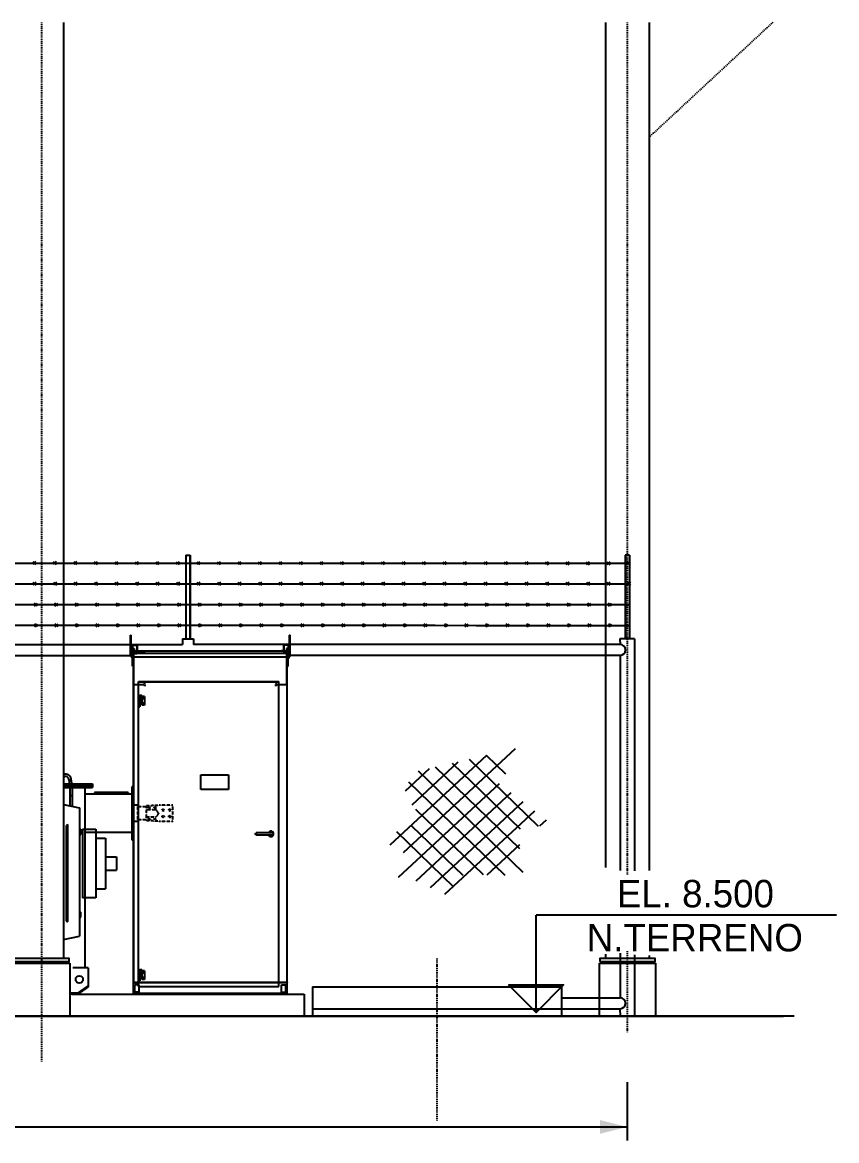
# Model space of a CAD drawing. Extents: x -326402 to 5111156, y -86404 to 1223589.
# Drawn here: x -38128 to -32568, y -38895 to -31260 of the extents above; entities that cross this region are included whole.
import ezdxf
from ezdxf.enums import TextEntityAlignment as Align

# ---------------------------------------------------------------- set-up
doc = ezdxf.new("R2010")
doc.units = 0
doc.header["$LTSCALE"] = 0.5
doc.header["$MEASUREMENT"] = 0
for name, pattern in [('CENTER', [2, 1.25, -0.25, 0.25, -0.25]), ('DASHDOT', [25.4, 12.7, -6.35, 0, -6.35]), ('DASHED', [0.75, 0.5, -0.25]), ('HIDDEN', [9.525, 6.35, -3.175])]:
    doc.linetypes.add(name, pattern=pattern)
for name, color, linetype in [('1', 7, 'Continuous'), ('21', 7, 'Continuous'), ('22', 7, 'Continuous'), ('23', 7, 'Continuous'), ('24', 7, 'Continuous'), ('27', 7, 'Continuous'), ('33', 7, 'Continuous'), ('43', 7, 'Continuous'), ('44', 7, 'Continuous'), ('47', 7, 'Continuous'), ('5', 7, 'Continuous'), ('51', 7, 'Continuous'), ('52', 1, 'Continuous'), ('55', 7, 'Continuous'), ('7', 7, 'Continuous'), ('8', 7, 'Continuous')]:
    doc.layers.add(name, color=color, linetype=linetype)

# ---------------------------------------------------------------- blocks, each defined once
blk = doc.blocks.new('017')
at = {"layer": '55', "color": 7, "linetype": 'Continuous'}
for p, q in [((0, 2.5), (0, 8.8375)), ((27.3625, 8.8375), (0, 8.8375)), ((0, 0), (-2.5, 2.5)), ((-2.5, 2.5), (0, 2.5))]:
    blk.add_line(p, q, dxfattribs=at)
for points in [[(0, 0), (0, 2.5), (2.5, 2.5), (0, 0)], [(0, 2.5), (2.5, 2.5), (0, 0), (0, 2.5)]]:
    blk.add_lwpolyline(points, close=True, dxfattribs=at)
for tag in ['TAG00', 'TAG10']:
    blk.add_attdef(tag, text='', height=2.5, dxfattribs=at).set_placement((0, 0), align=Align.MIDDLE)

msp = doc.modelspace()

# ---------------------------------------------------------------- linework, layer by layer
at = {"color": 6, "linetype": 'Continuous'}
for p, q in [((-36909.3, -36397.4), (-36721.4, -36397.4)), ((-36909.3, -36498.6), (-36909.3, -36397.4)), ((-36721.4, -36397.4), (-36721.4, -36498.6)), ((-37847.5, -36458.2), (-37649.8, -36458.2)), ((-37847.5, -36464.2), (-37649.8, -36464.2)), ((-37847.5, -36470.5), (-37649.8, -36470.5)), ((-37847.5, -36483.2), (-37649.8, -36483.2)), ((-37809.7, -36433.6), (-37809.6, -36458.1)), ((-37803.5, -36483.2), (-37803.5, -36608.7)), ((-37793.9, -36433.6), (-37793.8, -36458.1)), ((-37787.5, -36483.2), (-37787.5, -36612)), ((-37700.8, -36464.2), (-37700.8, -37714.2)), ((-37649.8, -36458.2), (-37649.8, -36483.2)), ((-37374.8, -36479.2), (-37380.8, -36479.2)), ((-37380.8, -36479.2), (-37380.8, -36841.2)), ((-37374.8, -36479.2), (-37374.8, -36841.2)), ((-37369.8, -36479.2), (-37369.8, -36841.2)), ((-37803.5, -36538.2), (-37787.5, -36538.2)), ((-37380.8, -36529.2), (-37700.8, -36529.2)), ((-37635.8, -36517.2), (-37635.8, -36529.2)), ((-37405.8, -36517.2), (-37635.8, -36517.2)), ((-37405.8, -36523.2), (-37635.8, -36523.2)), ((-37405.8, -36517.2), (-37405.8, -36529.2)), ((-36721.4, -36498.6), (-36909.3, -36498.6)), ((-37847.5, -36600.6), (-37737, -36623.9)), ((-37737, -36623.9), (-37737, -37499.2)), ((-37827, -37394.2), (-37827, -36744.2)), ((-37817, -37394.2), (-37817, -36744.2)), ((-37737, -36769.2), (-37730, -36769.2)), ((-37730, -36769.2), (-37730, -36804.2)), ((-37717.7, -36769.2), (-37717.7, -37236.2)), ((-37717.7, -36769.2), (-37626.7, -36769.2)), ((-37380.8, -36791.2), (-37700.8, -36791.2)), ((-37626.7, -36769.2), (-37626.7, -37236.2)), ((-37737, -36804.2), (-37730, -36804.2)), ((-37626.7, -36829.2), (-37560.7, -36829.2)), ((-37560.7, -36829.2), (-37560.7, -37176.2)), ((-37380.8, -36841.2), (-37374.8, -36841.2)), ((-37560.7, -36956.7), (-37485.7, -36956.7)), ((-37485.7, -36956.7), (-37485.7, -37048.7)), ((-37560.7, -37048.7), (-37485.7, -37048.7)), ((-37626.7, -37176.2), (-37560.7, -37176.2)), ((-37626.7, -37236.2), (-37717.7, -37236.2)), ((-37737, -37334.2), (-37730, -37334.2)), ((-37737, -37369.2), (-37730, -37369.1)), ((-37730, -37369.1), (-37730, -37334.2)), ((-37847.5, -37522.4), (-37737, -37499.2)), ((-37679.3, -37714.2), (-37782.8, -37714.2)), ((-37679.3, -37714.2), (-37679.3, -37844.2)), ((-37682.8, -37839.3), (-37751.2, -37888.2)), ((-37679.3, -37844.2), (-37749.3, -37894.2)), ((-37751.2, -37888.2), (-37804.6, -37888.2)), ((-37749.3, -37894.2), (-37794.7, -37894.2))]:
    msp.add_line(p, q, dxfattribs=at)
msp.add_circle((-37739.3, -37794.2), 25, dxfattribs=at)
for centre, radius, start, end in [((-37834.3, -36433.7), 40.4, 359.99971, 109.04675), ((-37834.3, -36433.7), 24.6, 359.99971, 122.407), ((-37822, -36744.2), 5, 359.99971, 179.99971), ((-37822, -37394.2), 5, 179.99971, 359.99971)]:
    msp.add_arc(centre, radius, start, end, dxfattribs=at)
at = {"layer": '1', "color": 3, "linetype": 'Continuous'}
for p, q in [((-43287.7, -34951.3), (-33982.5, -34952.8)), ((-38037.8, -34942.1), (-38057.9, -34962.1)), ((-38057.9, -34942.1), (-38037.8, -34962.1)), ((-37897.8, -34942.1), (-37917.9, -34962.1)), ((-37917.9, -34942.1), (-37897.8, -34962.1)), ((-37757.8, -34942.1), (-37777.9, -34962.1)), ((-37777.9, -34942.1), (-37757.8, -34962.1)), ((-37637.9, -34942.1), (-37617.8, -34962.2)), ((-37617.8, -34942.2), (-37637.9, -34962.2)), ((-37477.8, -34942.2), (-37497.9, -34962.2)), ((-37497.9, -34942.2), (-37477.8, -34962.2)), ((-37337.8, -34942.2), (-37357.9, -34962.2)), ((-37357.9, -34942.2), (-37337.8, -34962.2)), ((-37197.8, -34942.2), (-37217.9, -34962.2)), ((-37217.9, -34942.2), (-37197.8, -34962.2)), ((-37077.9, -34942.2), (-37057.8, -34962.3)), ((-37057.8, -34942.3), (-37077.9, -34962.3)), ((-37012.4, -34897.1), (-37012.5, -35470)), ((-37012.4, -34897.1), (-36982.4, -34897)), ((-36985.4, -34897), (-36985.5, -35470.1)), ((-36982.4, -34897), (-36982.5, -35470)), ((-36937.9, -34942.2), (-36917.8, -34962.3)), ((-36917.8, -34942.3), (-36937.9, -34962.3)), ((-36777.8, -34942.3), (-36797.9, -34962.3)), ((-36797.9, -34942.3), (-36777.8, -34962.3)), ((-36637.8, -34942.3), (-36657.9, -34962.3)), ((-36657.9, -34942.3), (-36637.8, -34962.3)), ((-36517.9, -34942.3), (-36497.8, -34962.3)), ((-36497.8, -34942.4), (-36517.9, -34962.3)), ((-36377.9, -34942.3), (-36357.8, -34962.4)), ((-36357.8, -34942.4), (-36377.9, -34962.4)), ((-36217.8, -34942.4), (-36237.9, -34962.3)), ((-36237.9, -34942.4), (-36217.8, -34962.4)), ((-36077.8, -34942.4), (-36097.9, -34962.4)), ((-36097.9, -34942.4), (-36077.8, -34962.4)), ((-35937.8, -34942.4), (-35957.9, -34962.4)), ((-35957.9, -34942.4), (-35937.8, -34962.4)), ((-35797.8, -34942.4), (-35817.9, -34962.4)), ((-35817.9, -34942.4), (-35797.8, -34962.4)), ((-35657.8, -34942.5), (-35677.9, -34962.4)), ((-35677.9, -34942.5), (-35657.8, -34962.5)), ((-35517.8, -34942.5), (-35537.9, -34962.5)), ((-35537.9, -34942.5), (-35517.8, -34962.5)), ((-35377.8, -34942.5), (-35397.9, -34962.5)), ((-35397.9, -34942.5), (-35377.8, -34962.5)), ((-35237.8, -34942.5), (-35257.9, -34962.5)), ((-35257.9, -34942.5), (-35237.8, -34962.5)), ((-35097.8, -34942.5), (-35118, -34962.5)), ((-35117.9, -34942.5), (-35097.8, -34962.6)), ((-34957.8, -34942.6), (-34978, -34962.6)), ((-34977.9, -34942.6), (-34957.8, -34962.6)), ((-34817.8, -34942.6), (-34838, -34962.6)), ((-34837.9, -34942.6), (-34817.8, -34962.6)), ((-34677.8, -34942.6), (-34698, -34962.6)), ((-34697.9, -34942.6), (-34677.8, -34962.6)), ((-34537.8, -34942.6), (-34557.9, -34962.6)), ((-34557.9, -34942.6), (-34537.8, -34962.7)), ((-34397.8, -34942.7), (-34418, -34962.7)), ((-34417.9, -34942.7), (-34397.8, -34962.7)), ((-34278, -34942.7), (-34257.8, -34962.7)), ((-34257.8, -34942.7), (-34277.9, -34962.7)), ((-34117.8, -34942.7), (-34138, -34962.7)), ((-34138, -34942.7), (-34117.8, -34962.7)), ((-34012.4, -34897.1), (-34012.5, -35470.1)), ((-33982.4, -34897.1), (-34012.4, -34897.1)), ((-34009.4, -34897.1), (-34009.5, -35470.1)), ((-33977.8, -34942.7), (-33998, -34962.7)), ((-33998, -34942.7), (-33977.8, -34962.7)), ((-33982.4, -34897.1), (-33982.5, -35470.1)), ((-43282.8, -35092.7), (-33982.5, -35092.7)), ((-38036.4, -35082.7), (-38056.5, -35102.7)), ((-38056.5, -35082.7), (-38036.3, -35102.7)), ((-37896.3, -35082.7), (-37916.5, -35102.7)), ((-37916.5, -35082.7), (-37896.3, -35102.7)), ((-37756.3, -35082.7), (-37776.5, -35102.7)), ((-37776.5, -35082.7), (-37756.4, -35102.7)), ((-37616.4, -35082.7), (-37636.5, -35102.7)), ((-37636.5, -35082.7), (-37616.3, -35102.7)), ((-37476.3, -35082.7), (-37496.5, -35102.7)), ((-37496.5, -35082.7), (-37476.3, -35102.7)), ((-37336.3, -35082.7), (-37356.5, -35102.7)), ((-37356.5, -35082.7), (-37336.4, -35102.7)), ((-37196.3, -35082.7), (-37216.5, -35102.7)), ((-37216.5, -35082.7), (-37196.4, -35102.7)), ((-37056.4, -35082.7), (-37076.5, -35102.7)), ((-37076.5, -35082.7), (-37056.4, -35102.7)), ((-36916.3, -35082.7), (-36936.5, -35102.7)), ((-36936.5, -35082.7), (-36916.4, -35102.7)), ((-36776.3, -35082.7), (-36796.5, -35102.7)), ((-36796.5, -35082.7), (-36776.4, -35102.7)), ((-36636.3, -35082.7), (-36656.5, -35102.7)), ((-36656.5, -35082.7), (-36636.4, -35102.7)), ((-36496.4, -35082.7), (-36516.5, -35102.7)), ((-36516.5, -35082.7), (-36496.4, -35102.7)), ((-36356.4, -35082.7), (-36376.5, -35102.7)), ((-36376.5, -35082.7), (-36356.3, -35102.7)), ((-36216.3, -35082.7), (-36236.5, -35102.7)), ((-36236.5, -35082.7), (-36216.4, -35102.7)), ((-36076.4, -35082.7), (-36096.5, -35102.7)), ((-36096.5, -35082.7), (-36076.4, -35102.7)), ((-35936.4, -35082.7), (-35956.5, -35102.7)), ((-35956.5, -35082.7), (-35936.3, -35102.7)), ((-35796.4, -35082.7), (-35816.5, -35102.7)), ((-35816.5, -35082.7), (-35796.4, -35102.7)), ((-35656.4, -35082.7), (-35676.5, -35102.7)), ((-35676.5, -35082.7), (-35656.4, -35102.7)), ((-35516.4, -35082.7), (-35536.5, -35102.7)), ((-35536.5, -35082.7), (-35516.4, -35102.7)), ((-35376.4, -35082.7), (-35396.5, -35102.7)), ((-35396.5, -35082.7), (-35376.4, -35102.7)), ((-35236.4, -35082.7), (-35256.5, -35102.7)), ((-35256.5, -35082.7), (-35236.4, -35102.7)), ((-35096.3, -35082.7), (-35116.5, -35102.7)), ((-35116.5, -35082.7), (-35096.4, -35102.7)), ((-34956.4, -35082.7), (-34976.5, -35102.7)), ((-34976.5, -35082.7), (-34956.4, -35102.7)), ((-34816.4, -35082.7), (-34836.5, -35102.7)), ((-34836.5, -35082.7), (-34816.4, -35102.7)), ((-34676.4, -35082.7), (-34696.5, -35102.7)), ((-34696.5, -35082.7), (-34676.4, -35102.7)), ((-34536.4, -35082.7), (-34556.5, -35102.7)), ((-34556.5, -35082.7), (-34536.4, -35102.7)), ((-34396.4, -35082.7), (-34416.5, -35102.7)), ((-34416.5, -35082.7), (-34396.4, -35102.7)), ((-34256.4, -35082.7), (-34276.5, -35102.7)), ((-34276.5, -35082.7), (-34256.4, -35102.7)), ((-34116.4, -35082.7), (-34136.5, -35102.7)), ((-34136.5, -35082.7), (-34116.4, -35102.7)), ((-33976.4, -35082.7), (-33996.5, -35102.7)), ((-33996.5, -35082.7), (-33976.4, -35102.7)), ((-38250.5, -35234.9), (-37970.5, -35235)), ((-38025.4, -35245), (-38045.6, -35225)), ((-38045.5, -35245), (-38025.4, -35225)), ((-37970.5, -35235), (-37690.6, -35235)), ((-37905.6, -35245), (-37885.4, -35225)), ((-37885.4, -35245), (-37905.6, -35225)), ((-37765.6, -35245.1), (-37745.4, -35225)), ((-37745.5, -35245), (-37765.6, -35225)), ((-37690.6, -35235), (-37410.6, -35235.1)), ((-37625.6, -35245.1), (-37605.5, -35225.1)), ((-37605.5, -35245.1), (-37625.6, -35225.1)), ((-37485.6, -35245.1), (-37465.5, -35225.1)), ((-37465.5, -35245.1), (-37485.6, -35225.1)), ((-37410.6, -35235.1), (-37130.6, -35235.1)), ((-37345.6, -35245.1), (-37325.5, -35225.1)), ((-37325.5, -35245.1), (-37345.6, -35225.1)), ((-37205.7, -35245.1), (-37185.5, -35225.1)), ((-37185.5, -35245.2), (-37205.6, -35225.1)), ((-37130.7, -35235.1), (-36850.7, -35235.1)), ((-37065.7, -35245.1), (-37045.6, -35225.2)), ((-37045.5, -35245.2), (-37065.7, -35225.2)), ((-36925.7, -35245.2), (-36905.6, -35225.2)), ((-36905.5, -35245.2), (-36925.7, -35225.2)), ((-36850.7, -35235.2), (-36570.7, -35235.2)), ((-36785.7, -35245.2), (-36765.6, -35225.2)), ((-36765.6, -35245.2), (-36785.7, -35225.2)), ((-36645.7, -35245.2), (-36625.6, -35225.2)), ((-36625.6, -35245.2), (-36645.7, -35225.2)), ((-36570.7, -35235.2), (-36290.7, -35235.2)), ((-36505.7, -35245.2), (-36485.6, -35225.2)), ((-36485.6, -35245.2), (-36505.7, -35225.3)), ((-36365.7, -35245.3), (-36345.6, -35225.3)), ((-36345.6, -35245.3), (-36365.7, -35225.3)), ((-36290.8, -35235.2), (-36010.8, -35235.3)), ((-36225.8, -35245.3), (-36205.7, -35225.3)), ((-36205.7, -35245.3), (-36225.8, -35225.3)), ((-36085.8, -35245.3), (-36065.6, -35225.3)), ((-36065.7, -35245.3), (-36085.8, -35225.3)), ((-36010.8, -35235.3), (-35730.8, -35235.4)), ((-35945.8, -35245.3), (-35925.7, -35225.3)), ((-35925.7, -35245.3), (-35945.8, -35225.3)), ((-35805.8, -35245.4), (-35785.7, -35225.4)), ((-35785.7, -35245.4), (-35805.8, -35225.4)), ((-35730.8, -35235.3), (-35450.8, -35235.4)), ((-35665.9, -35245.4), (-35645.7, -35225.4)), ((-35645.7, -35245.4), (-35665.9, -35225.4)), ((-35505.7, -35245.4), (-35525.9, -35225.4)), ((-35525.8, -35245.4), (-35505.7, -35225.4)), ((-35450.9, -35235.4), (-35170.9, -35235.4)), ((-35385.9, -35245.4), (-35365.8, -35225.4)), ((-35365.7, -35245.4), (-35385.9, -35225.4)), ((-35245.9, -35245.5), (-35225.8, -35225.5)), ((-35225.8, -35245.4), (-35245.9, -35225.5)), ((-35170.9, -35235.4), (-34890.9, -35235.5)), ((-35105.9, -35245.5), (-35085.8, -35225.5)), ((-35085.8, -35245.5), (-35105.9, -35225.5)), ((-34965.9, -35245.5), (-34945.8, -35225.5)), ((-34945.8, -35245.5), (-34965.9, -35225.5)), ((-34890.9, -35235.4), (-34610.9, -35235.5)), ((-34826, -35245.5), (-34805.8, -35225.5)), ((-34805.8, -35245.5), (-34826, -35225.5)), ((-34686, -35245.6), (-34665.8, -35225.5)), ((-34665.8, -35245.5), (-34685.9, -35225.5)), ((-34611, -35235.5), (-34331, -35235.6)), ((-34546, -35245.6), (-34525.9, -35225.6)), ((-34525.9, -35245.6), (-34546, -35225.6)), ((-34406, -35245.6), (-34385.9, -35225.6)), ((-34385.8, -35245.6), (-34406, -35225.6)), ((-34331, -35235.6), (-34051, -35235.6)), ((-34266, -35245.6), (-34245.9, -35225.6)), ((-34245.9, -35245.6), (-34266, -35225.6)), ((-34126, -35245.6), (-34105.9, -35225.6)), ((-34105.9, -35245.6), (-34126, -35225.6)), ((-34051.1, -35235.6), (-33982.5, -35235.6)), ((-38389, -35376.4), (-38109, -35376.4)), ((-38109.1, -35376.4), (-37829.1, -35376.4)), ((-38044.1, -35386.4), (-38024, -35366.4)), ((-38024, -35386.4), (-38044.1, -35366.4)), ((-37904.1, -35386.4), (-37884, -35366.5)), ((-37884, -35386.5), (-37904.1, -35366.5)), ((-37829.1, -35376.4), (-37549.1, -35376.5)), ((-37764.1, -35386.5), (-37744, -35366.5)), ((-37744, -35386.5), (-37764.1, -35366.5)), ((-37624.1, -35386.5), (-37604, -35366.5)), ((-37604, -35386.5), (-37624.1, -35366.5)), ((-37549.1, -35376.5), (-37269.1, -35376.5)), ((-37484.2, -35386.5), (-37464, -35366.5)), ((-37464, -35386.5), (-37484.2, -35366.5)), ((-37344.2, -35386.5), (-37324, -35366.5)), ((-37324, -35386.6), (-37344.2, -35366.5)), ((-37269.2, -35376.5), (-36989.2, -35376.6)), ((-37204.2, -35386.6), (-37184.1, -35366.6)), ((-37184.1, -35386.6), (-37204.2, -35366.6)), ((-37064.2, -35386.6), (-37044.1, -35366.6)), ((-37044.1, -35386.6), (-37064.2, -35366.6)), ((-36989.2, -35376.6), (-36709.2, -35376.6)), ((-36924.2, -35386.6), (-36904.1, -35366.6)), ((-36904.1, -35386.6), (-36924.2, -35366.6)), ((-36784.2, -35386.6), (-36764.1, -35366.6)), ((-36764.1, -35386.6), (-36784.2, -35366.6)), ((-36709.2, -35376.6), (-36429.2, -35376.7)), ((-36644.3, -35386.7), (-36624.1, -35366.7)), ((-36624.2, -35386.7), (-36644.2, -35366.7)), ((-36504.3, -35386.7), (-36484.1, -35366.7)), ((-36484.1, -35386.7), (-36504.3, -35366.7)), ((-36429.3, -35376.7), (-36149.3, -35376.7)), ((-36364.3, -35386.7), (-36344.2, -35366.7)), ((-36344.2, -35386.7), (-36364.3, -35366.7)), ((-36204.2, -35386.7), (-36224.3, -35366.7)), ((-36224.3, -35386.7), (-36204.2, -35366.8)), ((-36149.3, -35376.7), (-35869.3, -35376.8)), ((-36064.2, -35386.8), (-36084.3, -35366.7)), ((-36084.3, -35386.8), (-36064.2, -35366.8)), ((-35944.4, -35386.8), (-35924.2, -35366.8)), ((-35924.2, -35386.8), (-35944.3, -35366.8)), ((-35869.4, -35376.8), (-35589.4, -35376.8)), ((-35804.4, -35386.8), (-35784.3, -35366.8)), ((-35784.2, -35386.8), (-35804.4, -35366.8)), ((-35664.4, -35386.8), (-35644.3, -35366.8)), ((-35644.2, -35386.8), (-35664.4, -35366.8)), ((-35589.4, -35376.8), (-35309.4, -35376.8)), ((-35524.4, -35386.8), (-35504.3, -35366.8)), ((-35504.3, -35386.9), (-35524.4, -35366.8)), ((-35384.4, -35386.9), (-35364.3, -35366.9)), ((-35364.3, -35386.9), (-35384.4, -35366.9)), ((-35309.4, -35376.8), (-35029.4, -35376.9)), ((-35244.4, -35386.9), (-35224.3, -35366.9)), ((-35224.3, -35386.9), (-35244.4, -35366.9)), ((-35084.3, -35386.9), (-35104.5, -35366.9)), ((-35104.4, -35386.9), (-35084.3, -35366.9)), ((-35029.5, -35376.9), (-34749.5, -35376.9)), ((-34964.5, -35386.9), (-34944.3, -35366.9)), ((-34944.4, -35386.9), (-34964.5, -35366.9)), ((-34824.5, -35387), (-34804.3, -35367)), ((-34804.3, -35386.9), (-34824.5, -35367)), ((-34749.5, -35376.9), (-34469.5, -35377)), ((-34684.5, -35387), (-34664.4, -35367)), ((-34664.4, -35387), (-34684.5, -35367)), ((-34544.5, -35387), (-34524.4, -35367)), ((-34524.4, -35387), (-34544.5, -35367)), ((-34469.5, -35377), (-34189.5, -35377)), ((-34404.5, -35387), (-34384.4, -35367)), ((-34384.4, -35387), (-34404.5, -35367)), ((-34244.4, -35387.1), (-34264.6, -35367)), ((-34264.5, -35387), (-34244.4, -35367)), ((-34189.6, -35377), (-33982.5, -35377.1)), ((-34124.6, -35387.1), (-34104.5, -35367.1)), ((-34104.5, -35387.1), (-34124.6, -35367.1)), ((-37035, -35470), (-36960, -35470)), ((-37035, -35470), (-37034.9, -35507.1)), ((-36960, -35470), (-36959.9, -35507.1)), ((-33947.5, -35470.1), (-34047.5, -35470.1)), ((-34047.5, -35470.1), (-34047.4, -35507.2)), ((-39959.9, -35507.1), (-37034.9, -35507.1)), ((-34047.4, -35507.2), (-36959.9, -35507.1)), ((-39959.9, -35582.1), (-37393.8, -35582.1)), ((-34047.4, -35582.2), (-36296.1, -35582.1)), ((-34047.4, -35582.2), (-34047.4, -37050.7)), ((-34762.2, -36220.3), (-35528.9, -36931.1)), ((-34958, -36265.5), (-35619, -36878.3)), ((-35153.8, -36310.6), (-35469.7, -36603.5)), ((-34726.8, -36768.7), (-35191.8, -36319.4)), ((-34602.9, -36749.4), (-35075.6, -36292.6)), ((-34827.4, -36393.4), (-34959.5, -36265.8)), ((-35349.6, -36355.8), (-35514.5, -36508.6)), ((-34708.5, -37064.6), (-35424.2, -36373)), ((-34731.3, -36903.5), (-35308, -36346.2)), ((-34872.4, -36458.8), (-35562.1, -37098.2)), ((-34831, -37085.2), (-35489.8, -36448.6)), ((-34792.1, -36520.7), (-35441.8, -37123)), ((-34979.5, -37080.7), (-35441.5, -36634.3)), ((-34711.8, -36582.6), (-35344.1, -37168.8)), ((-34631.4, -36644.5), (-35246.4, -37214.6)), ((-34551.1, -36706.4), (-34596.3, -36748.3)), ((-35181.2, -37164), (-35572.1, -36786.3)), ((-35118.5, -37085.5), (-35468.4, -36747.4)), ((-34734.6, -36876.5), (-34955.7, -37081.5)), ((-34047.4, -37615.5), (-34047.4, -37919.6)), ((-34447.5, -37919.6), (-34047.4, -37919.6)), ((-34447.5, -37994.6), (-34047.5, -37994.6)), ((-34047.5, -37994.6), (-34047.4, -38044.6)), ((-32857.9, -38044.7), (-44106.7, -38044.1))]:
    msp.add_line(p, q, dxfattribs=at)
for centre in [(-34047.4, -35544.7), (-34047.4, -37957.1)]:
    msp.add_arc(centre, 37.5, 269.99971, 89.99971, dxfattribs=at)
at = {"layer": '21', "color": 6, "linetype": 'Continuous'}
for p, q in [((-37369.8, -37815.7), (-37369.8, -35535.7)), ((-37367.3, -35534.1), (-37367.3, -35550.1)), ((-37367.3, -35534.1), (-37364.8, -35534.1)), ((-37364.8, -35534.1), (-37364.8, -35550.1)), ((-37364.8, -35550.1), (-37364.8, -35570.1)), ((-36840.3, -35570.1), (-37364.8, -35570.1)), ((-36840.3, -35552.6), (-37362.3, -35552.6)), ((-36327.3, -35570.1), (-36842.3, -35570.1)), ((-36327.3, -35552.6), (-36839.8, -35552.6)), ((-36327.3, -35552.6), (-36327.3, -35570.1)), ((-36324.8, -35534.1), (-36324.8, -35550.1)), ((-36324.8, -35534.1), (-36324.8, -35550.1)), ((-36322.3, -35534.1), (-36324.8, -35534.1)), ((-36322.3, -35534.1), (-36324.8, -35534.1)), ((-36324.8, -35550.1), (-36324.8, -35570.1)), ((-36322.3, -35534.1), (-36322.3, -35550.1)), ((-36322.3, -35534.1), (-36322.3, -35550.1)), ((-36319.8, -37894.2), (-36319.8, -35535.7)), ((-36319.8, -37815.7), (-36319.8, -35535.7)), ((-37369.8, -35888.2), (-37369.8, -36551.2)), ((-36414.6, -36793.2), (-36532.7, -36793.2)), ((-36532.7, -36809.2), (-36532.7, -36793.2)), ((-36541.6, -36799.2), (-36541.6, -36803.2)), ((-36532.7, -36799.2), (-36541.6, -36799.2)), ((-36532.7, -36803.2), (-36541.6, -36803.2)), ((-36414.6, -36809.2), (-36532.7, -36809.2)), ((-37369.8, -37889.2), (-36319.8, -37889.2))]:
    msp.add_line(p, q, dxfattribs=at)
for centre, radius, start, end in [((-37362.3, -35550.1), 5, 179.99971, 269.99971), ((-37362.3, -35550.1), 2.5, 179.99971, 269.99971), ((-36327.3, -35550.1), 2.5, 269.99971, 359.99971), ((-36327.3, -35550.1), 2.5, 269.99971, 359.99971), ((-36327.3, -35550.1), 5, 269.99971, 359.99971), ((-36327.3, -35550.1), 5, 269.99971, 359.99971), ((-36431.2, -36801.2), 18.5, 205.62174, 154.37768)]:
    msp.add_arc(centre, radius, start, end, dxfattribs=at)
at = {"layer": '22', "color": 3, "linetype": 'HIDDEN'}
for p, q in [((-37288.8, -35556.8), (-37369.8, -35556.8)), ((-37333.8, -35762.7), (-36378.8, -35762.7)), ((-37298.3, -35784.2), (-37298.3, -35778.2)), ((-37298.3, -35784.2), (-37286.3, -35784.2)), ((-36403.3, -35784.2), (-36391.3, -35784.2)), ((-36391.3, -35784.2), (-36391.3, -35778.2)), ((-36319.8, -37823.2), (-36319.8, -37818.2))]:
    msp.add_line(p, q, dxfattribs=at)
for centre, start, end in [((-37292.3, -35778.2), 89.99971, 179.99971), ((-36397.3, -35778.2), 359.99971, 89.99971)]:
    msp.add_arc(centre, 6, start, end, dxfattribs=at)
at = {"layer": '23', "color": 6, "linetype": 'Continuous'}
for p, q in [((-37390.8, -35575.7), (-37390.8, -35443.1)), ((-37390.8, -35443.1), (-37384.8, -35443.1)), ((-37384.8, -35575.7), (-37384.8, -35443.1)), ((-36304.8, -35575.7), (-36304.8, -35443.1)), ((-36298.8, -35443.1), (-36304.8, -35443.1)), ((-36298.8, -35575.7), (-36298.8, -35443.1)), ((-37378, -35517.1), (-37378, -35570.1)), ((-37378, -35570.1), (-37346.5, -35570.1)), ((-37375.5, -35513.1), (-37375.6, -35570.1)), ((-37373.5, -35512.6), (-37348.5, -35512.6)), ((-37369.8, -35535.7), (-37367.3, -35535.7)), ((-37369.8, -37894.2), (-37369.8, -35535.7)), ((-37367.3, -35535.7), (-37367.3, -35556.8)), ((-37367.3, -35781.7), (-37367.3, -35556.8)), ((-37367.3, -37813.2), (-37367.3, -35556.8)), ((-37346.5, -35513.1), (-37346.5, -35570.1)), ((-37344, -35517.1), (-37344, -35548.1)), ((-37342, -35550.1), (-37331.5, -35550.1)), ((-37342, -35552.6), (-37331.5, -35552.6)), ((-37331.5, -35550.1), (-37331.5, -35552.6)), ((-36347.5, -35550.1), (-36358, -35550.1)), ((-36358, -35550.1), (-36358, -35552.7)), ((-36347.5, -35552.6), (-36358, -35552.7)), ((-36345.5, -35517.1), (-36345.5, -35548.1)), ((-36343, -35513.1), (-36343, -35570.1)), ((-36311.5, -35570.1), (-36343, -35570.1)), ((-36316, -35512.6), (-36341, -35512.6)), ((-36319.8, -35535.7), (-36322.3, -35535.7)), ((-36322.3, -35556.8), (-36322.3, -35535.7)), ((-36322.3, -35535.7), (-36322.3, -35556.8)), ((-36319.8, -35535.7), (-36322.3, -35535.7)), ((-36322.3, -35781.7), (-36322.3, -35559.3)), ((-36319.8, -37815.7), (-36319.8, -35535.7)), ((-36314, -35513.1), (-36314, -35570.1)), ((-36311.5, -35517.1), (-36311.5, -35570.1)), ((-37376.6, -35603.5), (-37389.2, -35581.7)), ((-37371.4, -35600.5), (-37384, -35578.7)), ((-37375.8, -35654.9), (-37375.8, -35606.5)), ((-37369.8, -35591.8), (-36319.8, -35591.8)), ((-37369.8, -35606.5), (-37369.8, -35654.9)), ((-37369.8, -35606.5), (-37369.8, -35654.9)), ((-36319.8, -35606.5), (-36319.7, -35654.9)), ((-36319.8, -35606.5), (-36319.7, -35654.9)), ((-36318.2, -35600.5), (-36305.6, -35578.7)), ((-36313.8, -35654.9), (-36313.8, -35606.5)), ((-36313, -35603.5), (-36300.4, -35581.7)), ((-37369.8, -35654.9), (-37375.8, -35654.9)), ((-36319.7, -35654.9), (-36313.8, -35654.9)), ((-37367.3, -35781.7), (-37298.3, -35781.7)), ((-37336.3, -35760.2), (-36376.2, -35760.2)), ((-37336.3, -37842.2), (-37336.3, -35760.2)), ((-36391.3, -35781.7), (-36322.3, -35781.7)), ((-36376.3, -37842.2), (-36376.2, -35760.2)), ((-37369.8, -37815.7), (-37369.8, -37818.2)), ((-37369.8, -37815.7), (-37369.8, -37818.2)), ((-37369.8, -37818.2), (-37369.8, -37815.7)), ((-37369.8, -37815.7), (-37369.8, -37818.2)), ((-36319.8, -37815.7), (-37369.8, -37815.7)), ((-36319.8, -37818.2), (-37369.8, -37818.2)), ((-37359.8, -37881.2), (-37359.8, -37831.2)), ((-37329.8, -37831.2), (-37359.8, -37831.2)), ((-37336.3, -37842.2), (-36376.3, -37842.2)), ((-37329.8, -37881.2), (-37329.8, -37831.2)), ((-36403.3, -37815.7), (-36391.3, -37815.7)), ((-36359.8, -37831.2), (-36329.8, -37831.2)), ((-36359.8, -37881.2), (-36359.8, -37831.2)), ((-36329.8, -37881.2), (-36329.8, -37831.2)), ((-36319.8, -37815.7), (-36319.8, -37818.2)), ((-36319.8, -37815.7), (-36319.8, -37818.2)), ((-37329.8, -37881.2), (-37359.8, -37881.2)), ((-36359.8, -37881.2), (-36329.8, -37881.2))]:
    msp.add_line(p, q, dxfattribs=at)
for centre in [(-37356.5, -35564.1), (-36333, -35564.1)]:
    msp.add_circle(centre, 2.56, dxfattribs=at)
for centre, radius, start, end in [((-37378.8, -35575.7), 12, 179.99971, 209.99971), ((-37378.8, -35575.7), 6, 179.99971, 209.99971), ((-37373.5, -35517.1), 4.5, 89.99971, 179.99971), ((-37348.5, -35517.1), 4.5, 359.99971, 89.99971), ((-37342, -35548.1), 4.5, 179.99971, 269.99971), ((-37342, -35548.1), 2, 179.99971, 269.99971), ((-36347.5, -35548.1), 2, 269.99971, 359.99971), ((-36347.5, -35548.1), 4.5, 269.99971, 359.99971), ((-36341, -35517.1), 4.5, 89.99971, 179.99971), ((-36316, -35517.1), 4.5, 359.99971, 89.99971), ((-36310.8, -35575.7), 6, 329.99971, 359.99971), ((-36310.8, -35575.7), 12, 329.99971, 359.99971), ((-37381.8, -35606.5), 6, 359.99971, 29.99971), ((-37381.8, -35606.5), 12, 359.99971, 29.99971), ((-36307.8, -35606.5), 12, 149.99971, 179.99971), ((-36307.8, -35606.5), 6, 149.99971, 179.99971)]:
    msp.add_arc(centre, radius, start, end, dxfattribs=at)
at = {"layer": '24', "color": 6, "linetype": 'Continuous'}
for p, q in [((-37390.8, -35453.1), (-37384.8, -35453.1)), ((-37390.8, -35483.1), (-37384.8, -35483.1)), ((-36298.8, -35453.1), (-36304.8, -35453.1)), ((-36298.7, -35483.1), (-36304.8, -35483.1)), ((-37333.8, -35862.2), (-37322.8, -35862.2)), ((-37333.8, -35922.2), (-37333.8, -35862.2)), ((-37331.3, -35922.2), (-37331.3, -35862.2)), ((-37309.8, -35875), (-37331.2, -35875)), ((-37317, -35854.4), (-37325.1, -35856)), ((-37316.1, -35859.4), (-37324.1, -35860.9)), ((-37322.8, -35922.2), (-37322.8, -35862.2)), ((-37317, -35854.4), (-37316.1, -35859.4)), ((-37309.8, -35922.2), (-37309.8, -35862.2)), ((-37295.3, -35862.2), (-37309.8, -35862.2)), ((-37308.9, -35871.2), (-37293.6, -35871.2)), ((-37304.3, -35874.2), (-37304.3, -35868.2)), ((-37301.3, -35878.9), (-37301.3, -35863.6)), ((-37298.3, -35874.2), (-37298.3, -35868.2)), ((-37295.3, -35862.2), (-37295.3, -35922.2)), ((-37333.8, -35922.2), (-37322.8, -35922.2)), ((-37309.8, -35909.5), (-37331.3, -35909.5)), ((-37330.8, -35922.2), (-37330.8, -35926.7)), ((-37330.8, -35926.7), (-37325.8, -35926.7)), ((-37330.8, -35928.2), (-37325.8, -35928.2)), ((-37330.8, -35928.2), (-37330.8, -35931.2)), ((-37330.8, -35931.2), (-37329.8, -35932.2)), ((-37330.8, -35931.2), (-37325.8, -35931.2)), ((-37330.3, -35926.7), (-37330.3, -35928.2)), ((-37329.8, -35932.2), (-37326.8, -35932.2)), ((-37326.8, -35932.2), (-37325.8, -35931.2)), ((-37326.3, -35926.7), (-37326.3, -35928.2)), ((-37325.8, -35922.2), (-37325.8, -35926.7)), ((-37325.8, -35928.2), (-37325.8, -35931.2)), ((-37295.3, -35922.2), (-37309.8, -35922.2)), ((-37308.9, -35913.2), (-37293.6, -35913.2)), ((-37304.3, -35916.2), (-37304.3, -35910.2)), ((-37301.3, -35905.5), (-37301.3, -35920.9)), ((-37298.3, -35916.2), (-37298.3, -35910.2)), ((-37333.8, -37794.7), (-37333.8, -37734.7)), ((-37333.8, -37734.7), (-37322.8, -37734.7)), ((-37331.3, -37794.7), (-37331.3, -37734.7)), ((-37309.8, -37747.5), (-37331.3, -37747.5)), ((-37309.8, -37782), (-37331.3, -37782)), ((-37317.1, -37727), (-37325.1, -37728.5)), ((-37316.1, -37731.9), (-37324.2, -37733.4)), ((-37322.8, -37794.7), (-37322.8, -37734.7)), ((-37317.1, -37727), (-37316.1, -37731.9)), ((-37309.8, -37794.7), (-37309.8, -37734.7)), ((-37295.3, -37734.7), (-37309.8, -37734.7)), ((-37304.3, -37746.7), (-37304.3, -37740.7)), ((-37304.3, -37788.7), (-37304.3, -37782.7)), ((-37298.3, -37746.7), (-37298.3, -37740.7)), ((-37298.3, -37788.7), (-37298.3, -37782.7)), ((-37295.3, -37734.7), (-37295.3, -37794.7)), ((-37333.8, -37794.7), (-37322.8, -37794.7)), ((-37330.8, -37794.7), (-37330.8, -37799.2)), ((-37330.8, -37799.2), (-37325.8, -37799.2)), ((-37330.8, -37800.7), (-37325.8, -37800.7)), ((-37330.8, -37800.7), (-37330.8, -37803.7)), ((-37330.8, -37803.7), (-37329.8, -37804.7)), ((-37330.8, -37803.7), (-37325.8, -37803.7)), ((-37330.3, -37799.2), (-37330.3, -37800.7)), ((-37329.8, -37804.7), (-37326.8, -37804.7)), ((-37326.8, -37804.7), (-37325.8, -37803.7)), ((-37326.3, -37799.2), (-37326.3, -37800.7)), ((-37325.8, -37794.7), (-37325.8, -37799.2)), ((-37325.8, -37800.7), (-37325.8, -37803.7)), ((-37295.3, -37794.7), (-37309.8, -37794.7))]:
    msp.add_line(p, q, dxfattribs=at)
for centre, radius, start, end in [((-37323.8, -35862.9), 7, 101.01875, 174.34871), ((-37323.8, -35862.9), 2, 101.01875, 159.83988), ((-37319.9, -35857.6), 4.2, 334.51173, 47.52578), ((-37301.3, -35868.2), 3, 359.99971, 179.99971), ((-37301.3, -35874.2), 3, 179.99971, 359.99971), ((-37301.3, -35910.2), 3, 359.99971, 179.99971), ((-37301.3, -35916.2), 3, 179.99971, 359.99971), ((-37323.8, -37735.4), 7, 101.01875, 174.34871), ((-37323.8, -37735.4), 2, 101.01875, 159.83988), ((-37319.9, -37730.1), 4.2, 334.51173, 47.52578), ((-37301.3, -37740.7), 3, 359.99971, 179.99971), ((-37301.3, -37746.7), 3, 179.99971, 359.99971), ((-37301.3, -37782.7), 3, 359.99971, 179.99971), ((-37301.3, -37788.7), 3, 179.99971, 359.99971)]:
    msp.add_arc(centre, radius, start, end, dxfattribs=at)
at = {"layer": '27', "color": 4, "linetype": 'Continuous'}
msp.add_line((-37790.8, -37894.2), (-36203.4, -37894.2), dxfattribs=at)
at = {"layer": '33', "color": 4, "linetype": 'Continuous'}
for p, q in [((-36147.5, -37844.5), (-36147.5, -38044.5)), ((-36147.5, -37844.5), (-34447.5, -37844.5)), ((-34447.5, -37844.5), (-34447.5, -38044.2)), ((-36147.5, -37994.5), (-34447.5, -37994.5))]:
    msp.add_line(p, q, dxfattribs=at)
at = {"layer": '43', "color": 3, "linetype": 'Continuous'}
for p, q in [((-37847.5, -31260.3), (-37847.5, -37652.3)), ((-34147.5, -31260.3), (-34147.5, -37030.9)), ((-33847.5, -31260.3), (-33847.5, -37050.7)), ((-34147.5, -37622.9), (-34147.5, -37652.3)), ((-33847.5, -37630.4), (-33847.5, -37652.3))]:
    msp.add_line(p, q, dxfattribs=at)
at = {"layer": '47', "color": 9, "linetype": 'Continuous'}
for p, q in [((-38188.2, -37684.1), (-37804.6, -37684.1)), ((-37804.6, -37684.1), (-37804.6, -38044.6)), ((-34188.2, -38044.6), (-34188.2, -37684.1)), ((-34188.2, -37684.1), (-33804.6, -37684.1)), ((-33804.6, -37684.1), (-33804.6, -38044.6)), ((-37786.8, -37894.2), (-36203.4, -37894.2)), ((-36203.4, -37894.2), (-36203.4, -38043.5))]:
    msp.add_line(p, q, dxfattribs=at)
at = {"layer": '47', "color": 8, "linetype": 'HIDDEN'}
msp.add_line((-47307, -38044.6), (-32928.4, -38044.6), dxfattribs=at)
at = {"layer": '5', "color": 3, "linetype": 'Continuous'}
for p, q in [((-33947.5, -35470.1), (-33947.5, -37053.2)), ((-33947.5, -37625.4), (-33947.5, -38044.6))]:
    msp.add_line(p, q, dxfattribs=at)
at = {"layer": '5', "color": 7, "linetype": 'DASHDOT'}
msp.add_line((-35297.5, -37652.4), (-35297.5, -38757.4), dxfattribs=at)
at = {"layer": '51', "linetype": 'Continuous'}
for p, q in [((-33997.5, -38495.4), (-33997.5, -38894.9)), ((-47497.7, -38801.2), (-33997.5, -38801.2))]:
    msp.add_line(p, q, dxfattribs=at)
msp.add_solid([(-34185, -38754.3), (-33997.5, -38801.2), (-34185, -38848)], dxfattribs=at)
at = {"layer": '52', "color": 7, "linetype": 'DASHDOT'}
for p, q in [((-37997.5, -31260.3), (-37997.5, -38354.1)), ((-33997.5, -31260.3), (-33997.5, -37078)), ((-33003.7, -31260.3), (-33844.2, -32040.4)), ((-33997.5, -37600.7), (-33997.5, -38155.5))]:
    msp.add_line(p, q, dxfattribs=at)
at = {"layer": '7', "color": 1, "linetype": 'CENTER'}
msp.add_line((-37356.5, -35569), (-37356.5, -35559.2), dxfattribs=at)
at = {"layer": '8', "color": 3, "linetype": 'DASHED'}
for p, q in [((-37339.8, -36603.6), (-37374.8, -36603.7)), ((-37339.8, -36716.7), (-37339.8, -36603.6)), ((-37281.8, -36615.2), (-37339.8, -36615.2)), ((-37190.9, -36605.2), (-37281.8, -36610.2)), ((-37281.8, -36610.2), (-37281.8, -36710.2)), ((-37281.7, -36635.2), (-37217, -36635.2)), ((-37198.5, -36658.4), (-37214.6, -36636.4)), ((-37101.8, -36605.2), (-37190.9, -36605.2)), ((-37101.8, -36715.2), (-37101.8, -36605.2)), ((-37339.8, -36716.7), (-37374.8, -36716.7)), ((-37281.8, -36705.2), (-37339.8, -36705.2)), ((-37281.8, -36685.2), (-37217, -36685.2)), ((-37190.9, -36715.2), (-37281.8, -36710.2)), ((-37198.5, -36661.9), (-37214.6, -36684)), ((-37101.8, -36715.2), (-37190.9, -36715.2))]:
    msp.add_line(p, q, dxfattribs=at)
for centre, radius in [((-37261.8, -36621), 5.5), ((-37221.8, -36621), 5.5), ((-37166.8, -36637.7), 7), ((-37121.8, -36637.7), 7), ((-37261.8, -36699.4), 5.5), ((-37221.8, -36699.4), 5.5), ((-37166.8, -36682.7), 7), ((-37121.8, -36682.7), 7)]:
    msp.add_circle(centre, radius, dxfattribs=at)
for centre, start, end in [((-37217, -36638.2), 36.08917, 89.99971), ((-37217, -36682.2), 269.99971, 323.91025), ((-37201, -36660.2), 323.91025, 36.08917)]:
    msp.add_arc(centre, 3, start, end, dxfattribs=at)

# ---------------------------------------------------------------- block references
at = {"layer": '55', "color": 7, "linetype": 'Continuous'}
ref = msp.add_blockref('017', (-34620.4, -38019.3, 0), dxfattribs=dict(at, xscale=75, yscale=75, zscale=75))
ref.add_attrib('TAG00', 'EL. 8.500   ', dxfattribs={"color": 7, "linetype": 'Continuous', "height": 187.375}).set_placement((-33428.3, -37208.4), align=Align.MIDDLE)
ref.add_attrib('TAG10', 'N.TERRENO', dxfattribs={"color": 7, "linetype": 'Continuous', "height": 187.38}).set_placement((-33536.5, -37509.3), align=Align.MIDDLE)

# ---------------------------------------------------------------- meshes
at = {"layer": '44', "color": 3, "linetype": 'Continuous'}
mesh = msp.add_polyface(dxfattribs=at)
corners = [(-38185.4, -37672.3), (-37807.9, -37672.3), (-37807.9, -37652.3), (-38185.4, -37652.3)]
mesh.append_faces([[corners[k] for k in face] for face in [(0, 1, 2, 3)]], dxfattribs={"color": 3})
mesh = msp.add_polyface(dxfattribs=at)
corners = [(-34185.4, -37672.3), (-33807.9, -37672.3), (-33807.9, -37652.3), (-34185.4, -37652.3)]
mesh.append_faces([[corners[k] for k in face] for face in [(0, 1, 2, 3)]], dxfattribs={"color": 3})

doc.saveas('drawing.dxf')
